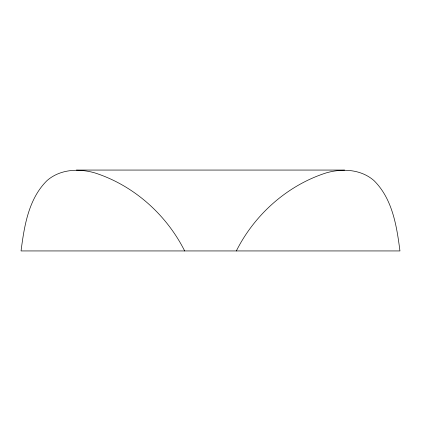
<?xml version="1.0" encoding="UTF-8"?>
<svg xmlns="http://www.w3.org/2000/svg" width="421" height="421" viewBox="0 0 421 421"><rect width="100%" height="100%" fill="white"/><g stroke="black" fill="none" stroke-linecap="round" stroke-linejoin="round"><path stroke-width="0.63" d="M236.334 250.937C254.573 214.594 287.348 185.319 326.217 172.894C342.278 168.258 360.813 169.163 373.932 180.551C392.546 198.928 396.729 226.135 399.95 250.937L21.05 250.937C24.271 226.135 28.454 198.928 47.068 180.551C60.187 169.163 78.722 168.258 94.783 172.894C133.652 185.319 166.427 214.594 184.666 250.937M76.38 170.063L344.62 170.063"/></g></svg>
